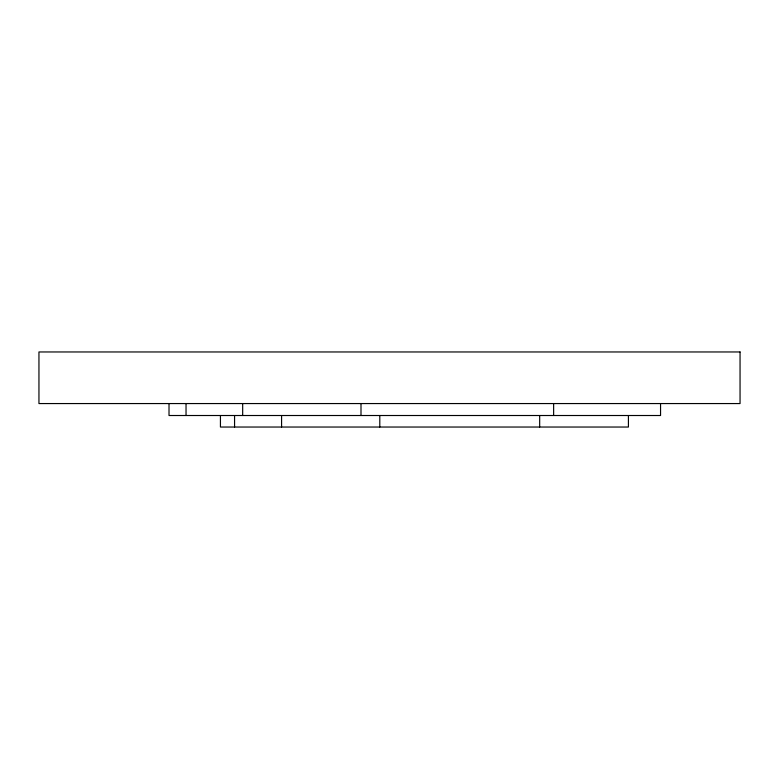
<?xml version="1.0" encoding="UTF-8"?>
<svg xmlns="http://www.w3.org/2000/svg" width="779" height="779" viewBox="0 0 779 779"><rect width="100%" height="100%" fill="white"/><g stroke="black" fill="none" stroke-linecap="round" stroke-linejoin="round"><path stroke-width="1.17" d="M660.553 403.561L660.553 415.509L169.014 415.509L169.014 403.561M628.419 415.509L628.419 427.038L220.438 427.038L220.438 415.509M553.635 403.561L553.635 415.509M539.672 415.509L539.672 427.038M379.792 415.509L379.792 427.038M360.998 403.561L360.998 415.509M281.579 415.509L281.579 427.038M242.678 403.561L242.678 415.509M234.567 415.509L234.567 427.038M186.035 403.561L186.035 415.509M740.05 351.962L38.95 351.962L38.95 403.561L740.05 403.561L740.05 351.962"/></g></svg>
